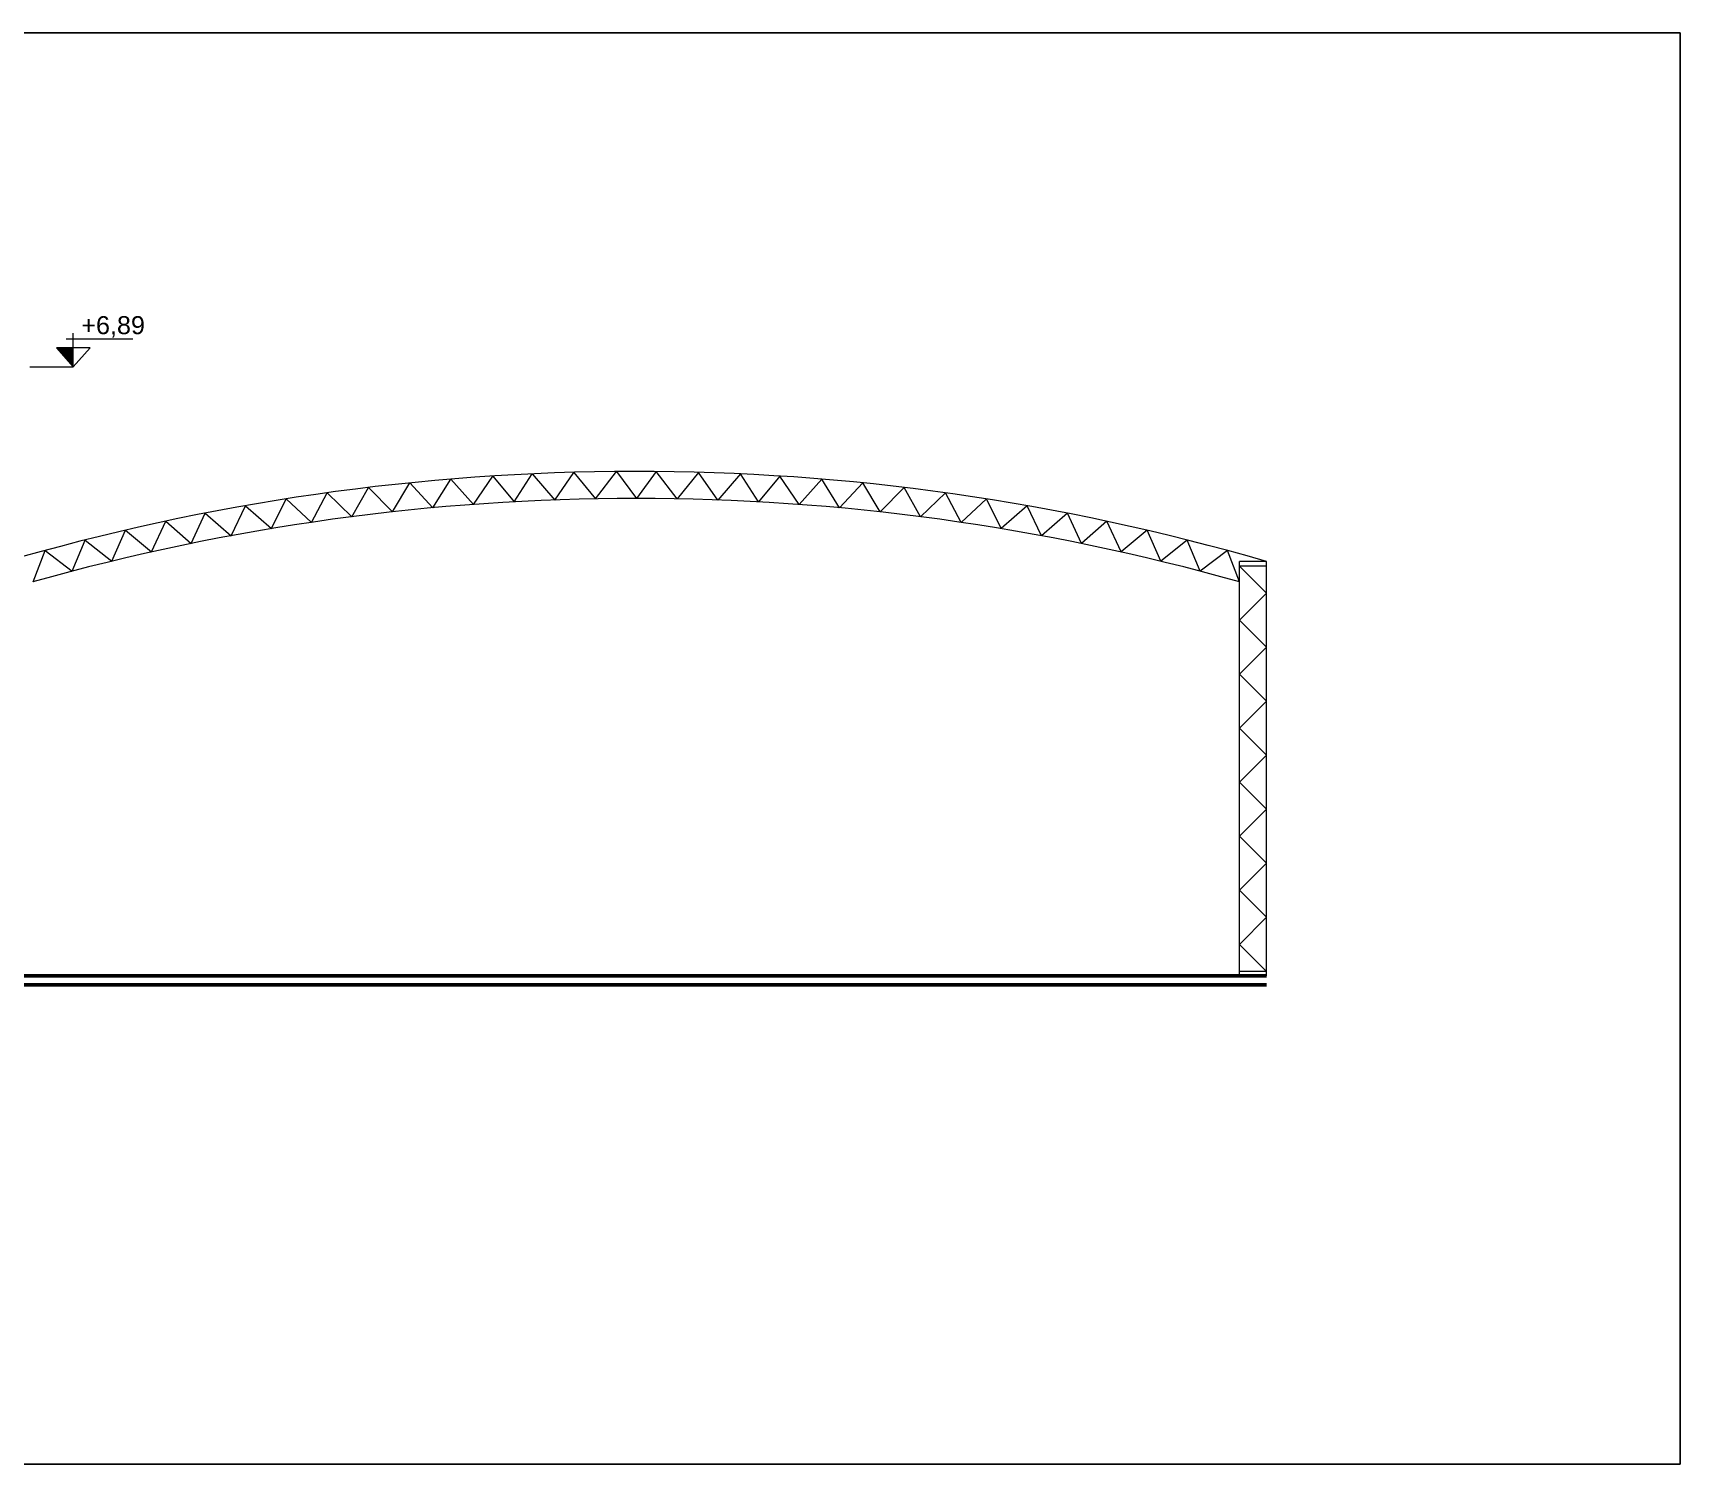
# Model space of a CAD drawing. Header units: millimetres. Extents: x 265 to 853, y -178 to 32.
# Drawn here: x 834.97 to 853.26, y -106.68 to -90.79 of the extents above; entities that cross this region are included whole.
import ezdxf

# ---------------------------------------------------------------- set-up
doc = ezdxf.new("R2010")
doc.units = ezdxf.units.MM
doc.header["$LTSCALE"] = 0.1
doc.header["$MEASUREMENT"] = 0
doc.layers.add('00_EST_Cotas', color=6, linetype='Continuous', lineweight=9)
doc.layers.add('00_EST_Piso', color=7, linetype='Continuous', lineweight=50)
doc.layers.add('00_EST_EXISTENTE', color=8, linetype='Continuous', lineweight=20, transparency=0.5)
doc.layers.add('00_EST_NoImprimir', color=1, linetype='Continuous', plot=False)
doc.styles.add('1 en 100', font='romans.shx', dxfattribs={"height": 0.17})

# ---------------------------------------------------------------- blocks, each defined once
blk = doc.blocks.new('cotaNivel')
at = {"layer": '00_EST_Cotas', "transparency": 33554687}
h = blk.add_hatch(color=256, dxfattribs=at)
h.dxf.hatch_style = 1
h.paths.add_polyline_path([(328.514, -103.488), (328.327, -103.488), (328.514, -103.697)])
at = {"layer": '00_EST_Cotas'}
for p, q in [((328.514, -103.697), (328.514, -103.322)), ((328.435, -103.386), (329.174, -103.386))]:
    blk.add_line(p, q, dxfattribs=at)
blk.add_lwpolyline([(328.514, -103.697), (328.701, -103.488), (328.327, -103.488)], close=True, dxfattribs=at)

msp = doc.modelspace()

# ---------------------------------------------------------------- linework, layer by layer
at = {"layer": '00_EST_Cotas'}
msp.add_line((834.933, -94.494), (835.415, -94.494), dxfattribs=at)
at = {"layer": '00_EST_EXISTENTE'}
for p, q in [((848.366, -101.256), (848.366, -96.656)), ((848.666, -96.656), (848.368, -96.656)), ((848.666, -96.706), (848.368, -96.706)), ((848.666, -101.256), (848.666, -96.656)), ((848.665, -101.256), (848.366, -101.256)), ((848.666, -101.206), (848.368, -101.206))]:
    msp.add_line(p, q, dxfattribs=at)
for points in [[(834.968, -96.882), (835.102, -96.534), (835.404, -96.763), (835.548, -96.417), (835.843, -96.653), (835.995, -96.308), (836.283, -96.55), (836.443, -96.208), (836.726, -96.456), (836.879, -96.119), (837.17, -96.369), (837.329, -96.036), (837.615, -96.291), (837.78, -95.96), (838.062, -96.221), (838.234, -95.893), (838.51, -96.159), (838.693, -95.834), (838.959, -96.105), (839.152, -95.783), (839.409, -96.06), (839.608, -95.741), (839.86, -96.022), (840.073, -95.707), (840.311, -95.993), (840.512, -95.683), (840.763, -95.973), (840.975, -95.666), (841.215, -95.96), (841.447, -95.657), (841.668, -95.956)], [(848.368, -96.882), (848.233, -96.534), (847.931, -96.763), (847.787, -96.417), (847.493, -96.653), (847.34, -96.308), (847.052, -96.55), (846.892, -96.208), (846.61, -96.456), (846.457, -96.119), (846.166, -96.369), (846.007, -96.036), (845.72, -96.291), (845.556, -95.96), (845.274, -96.221), (845.101, -95.893), (844.825, -96.159), (844.642, -95.834), (844.376, -96.105), (844.183, -95.783), (843.926, -96.06), (843.727, -95.741), (843.476, -96.022), (843.262, -95.707), (843.024, -95.993), (842.824, -95.683), (842.572, -95.973), (842.36, -95.666), (842.12, -95.96), (841.889, -95.657), (841.668, -95.956)], [(848.666, -101.206), (848.368, -100.906), (848.666, -100.606), (848.368, -100.306), (848.666, -100.006), (848.368, -99.706), (848.666, -99.406), (848.368, -99.106), (848.666, -98.806), (848.368, -98.506), (848.666, -98.206), (848.368, -97.906), (848.666, -97.606), (848.368, -97.306), (848.666, -97.006), (848.368, -96.706)]]:
    msp.add_lwpolyline(points, dxfattribs=at)
for radius, start, end in [(25, 73.7398, 106.3551), (24.7, 74.261, 105.739)]:
    msp.add_arc((841.666, -120.656), radius, start, end, dxfattribs=at)
at = {"layer": '00_EST_NoImprimir'}
msp.add_lwpolyline([(815.854, -106.675), (853.259, -106.675), (853.259, -90.788), (815.854, -90.788)], close=True, dxfattribs=at)
at = {"layer": '00_EST_Piso'}
for p, q in [((822.666, -101.256), (848.666, -101.256)), ((823.266, -101.356), (848.666, -101.356))]:
    msp.add_line(p, q, dxfattribs=at)

# ---------------------------------------------------------------- block references
at = {"layer": '00_EST_Cotas'}
msp.add_blockref('cotaNivel', (506.901, 9.203), dxfattribs=at)

# ---------------------------------------------------------------- texts
at = {"layer": '00_EST_Cotas', "insert": (835.504, -93.932), "char_height": 0.2, "attachment_point": 1, "style": '1 en 100'}
msp.add_mtext_dynamic_manual_height_columns('{\\fArial|b0|i0|c0|p34;+6,89}', width=1.21693, gutter_width=0.85, heights=[0], dxfattribs=at)

doc.saveas('drawing.dxf')
